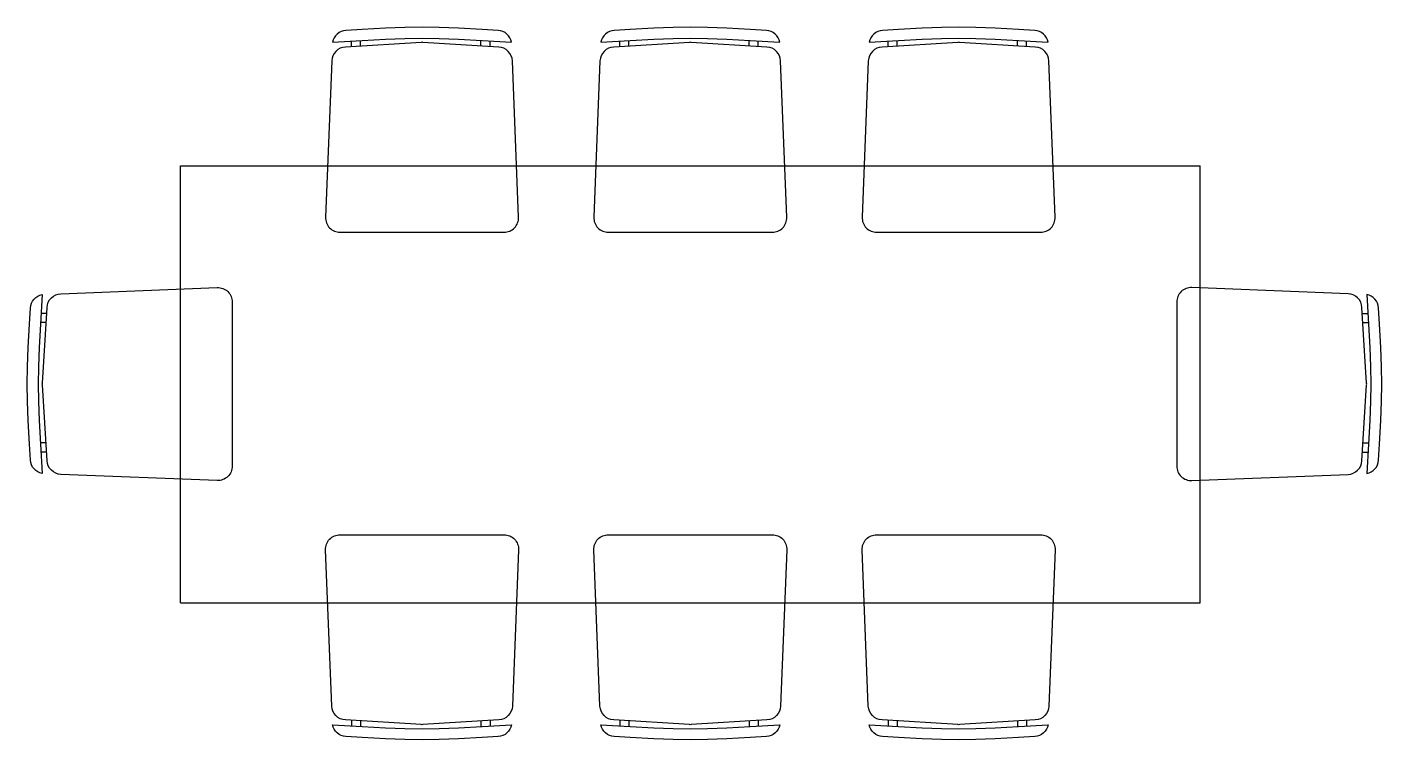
# Model space of a CAD drawing. Extents: x -1.37 to 1.42, y -0.73 to 0.74.
import ezdxf

# ---------------------------------------------------------------- set-up
doc = ezdxf.new("R2010")
doc.units = 0
doc.layers.get('0').update_dxf_attribs({"linetype": 'CONTINUOUS'})

# ---------------------------------------------------------------- blocks, each defined once
blk = doc.blocks.new('CAD')
for p, q in [((0.0437, 0.3748), (0.0437, 0.3862)), ((0.0622, 0.376), (0.0622, 0.3873)), ((0.3097, 0.3763), (0.3097, 0.3876)), ((0.3289, 0.3751), (0.3289, 0.3865))]:
    blk.add_line(p, q)
for points in [[(0.2639, 0.4129), (0.2242, 0.4145), (0.1888, 0.4151), (0.1534, 0.4145), (0.1136, 0.4129), (0.0652, 0.4103), (0.032, 0.4082, 0.344263), (0.0043, 0.3838), (0.0652, 0.3875), (0.1136, 0.3902), (0.1534, 0.3918), (0.1888, 0.3923), (0.2242, 0.3918), (0.2639, 0.3902), (0.3124, 0.3875), (0.3733, 0.3838, 0.344263), (0.3456, 0.4082), (0.3124, 0.4103)], [(0.3467, 0.374), (0.1906, 0.3836, 0.030752), (0.1869, 0.3836), (0.0309, 0.374, 0.38495), (0.0027, 0.3453), (-0.01, 0.0235, 0.425817), (0.02, -0.0076), (0.3576, -0.0076, 0.425817), (0.3876, 0.0235), (0.3749, 0.3453, 0.38495)]]:
    blk.add_lwpolyline(points, format="xyb", close=True)

msp = doc.modelspace()

# ---------------------------------------------------------------- linework, layer by layer
at = {"color": 0}
for p, q in [((-1.05, -0.4505), (-1.05, 0.4495)), ((-1.05, 0.4495), (1.05, 0.4495)), ((1.05, -0.4505), (1.05, 0.4495)), ((-1.05, -0.4505), (1.05, -0.4505))]:
    msp.add_line(p, q, dxfattribs=at)

# ---------------------------------------------------------------- block references
for p in [(-0.7415, 0.3203), (-0.1888, 0.3203), (0.364, 0.3203)]:
    msp.add_blockref('CAD', p, dxfattribs=at)
at = {"color": 0, "xscale": -1}
for p, rotation in [((-0.9513, 0.1888), 90), ((-0.7415, -0.318), 180), ((-0.1888, -0.318), 180), ((0.364, -0.318), 180)]:
    msp.add_blockref('CAD', p, dxfattribs=dict(at, rotation=rotation))
at = {"color": 0, "rotation": 270}
msp.add_blockref('CAD', (1.0097, 0.1888), dxfattribs=at)

doc.saveas('drawing.dxf')
